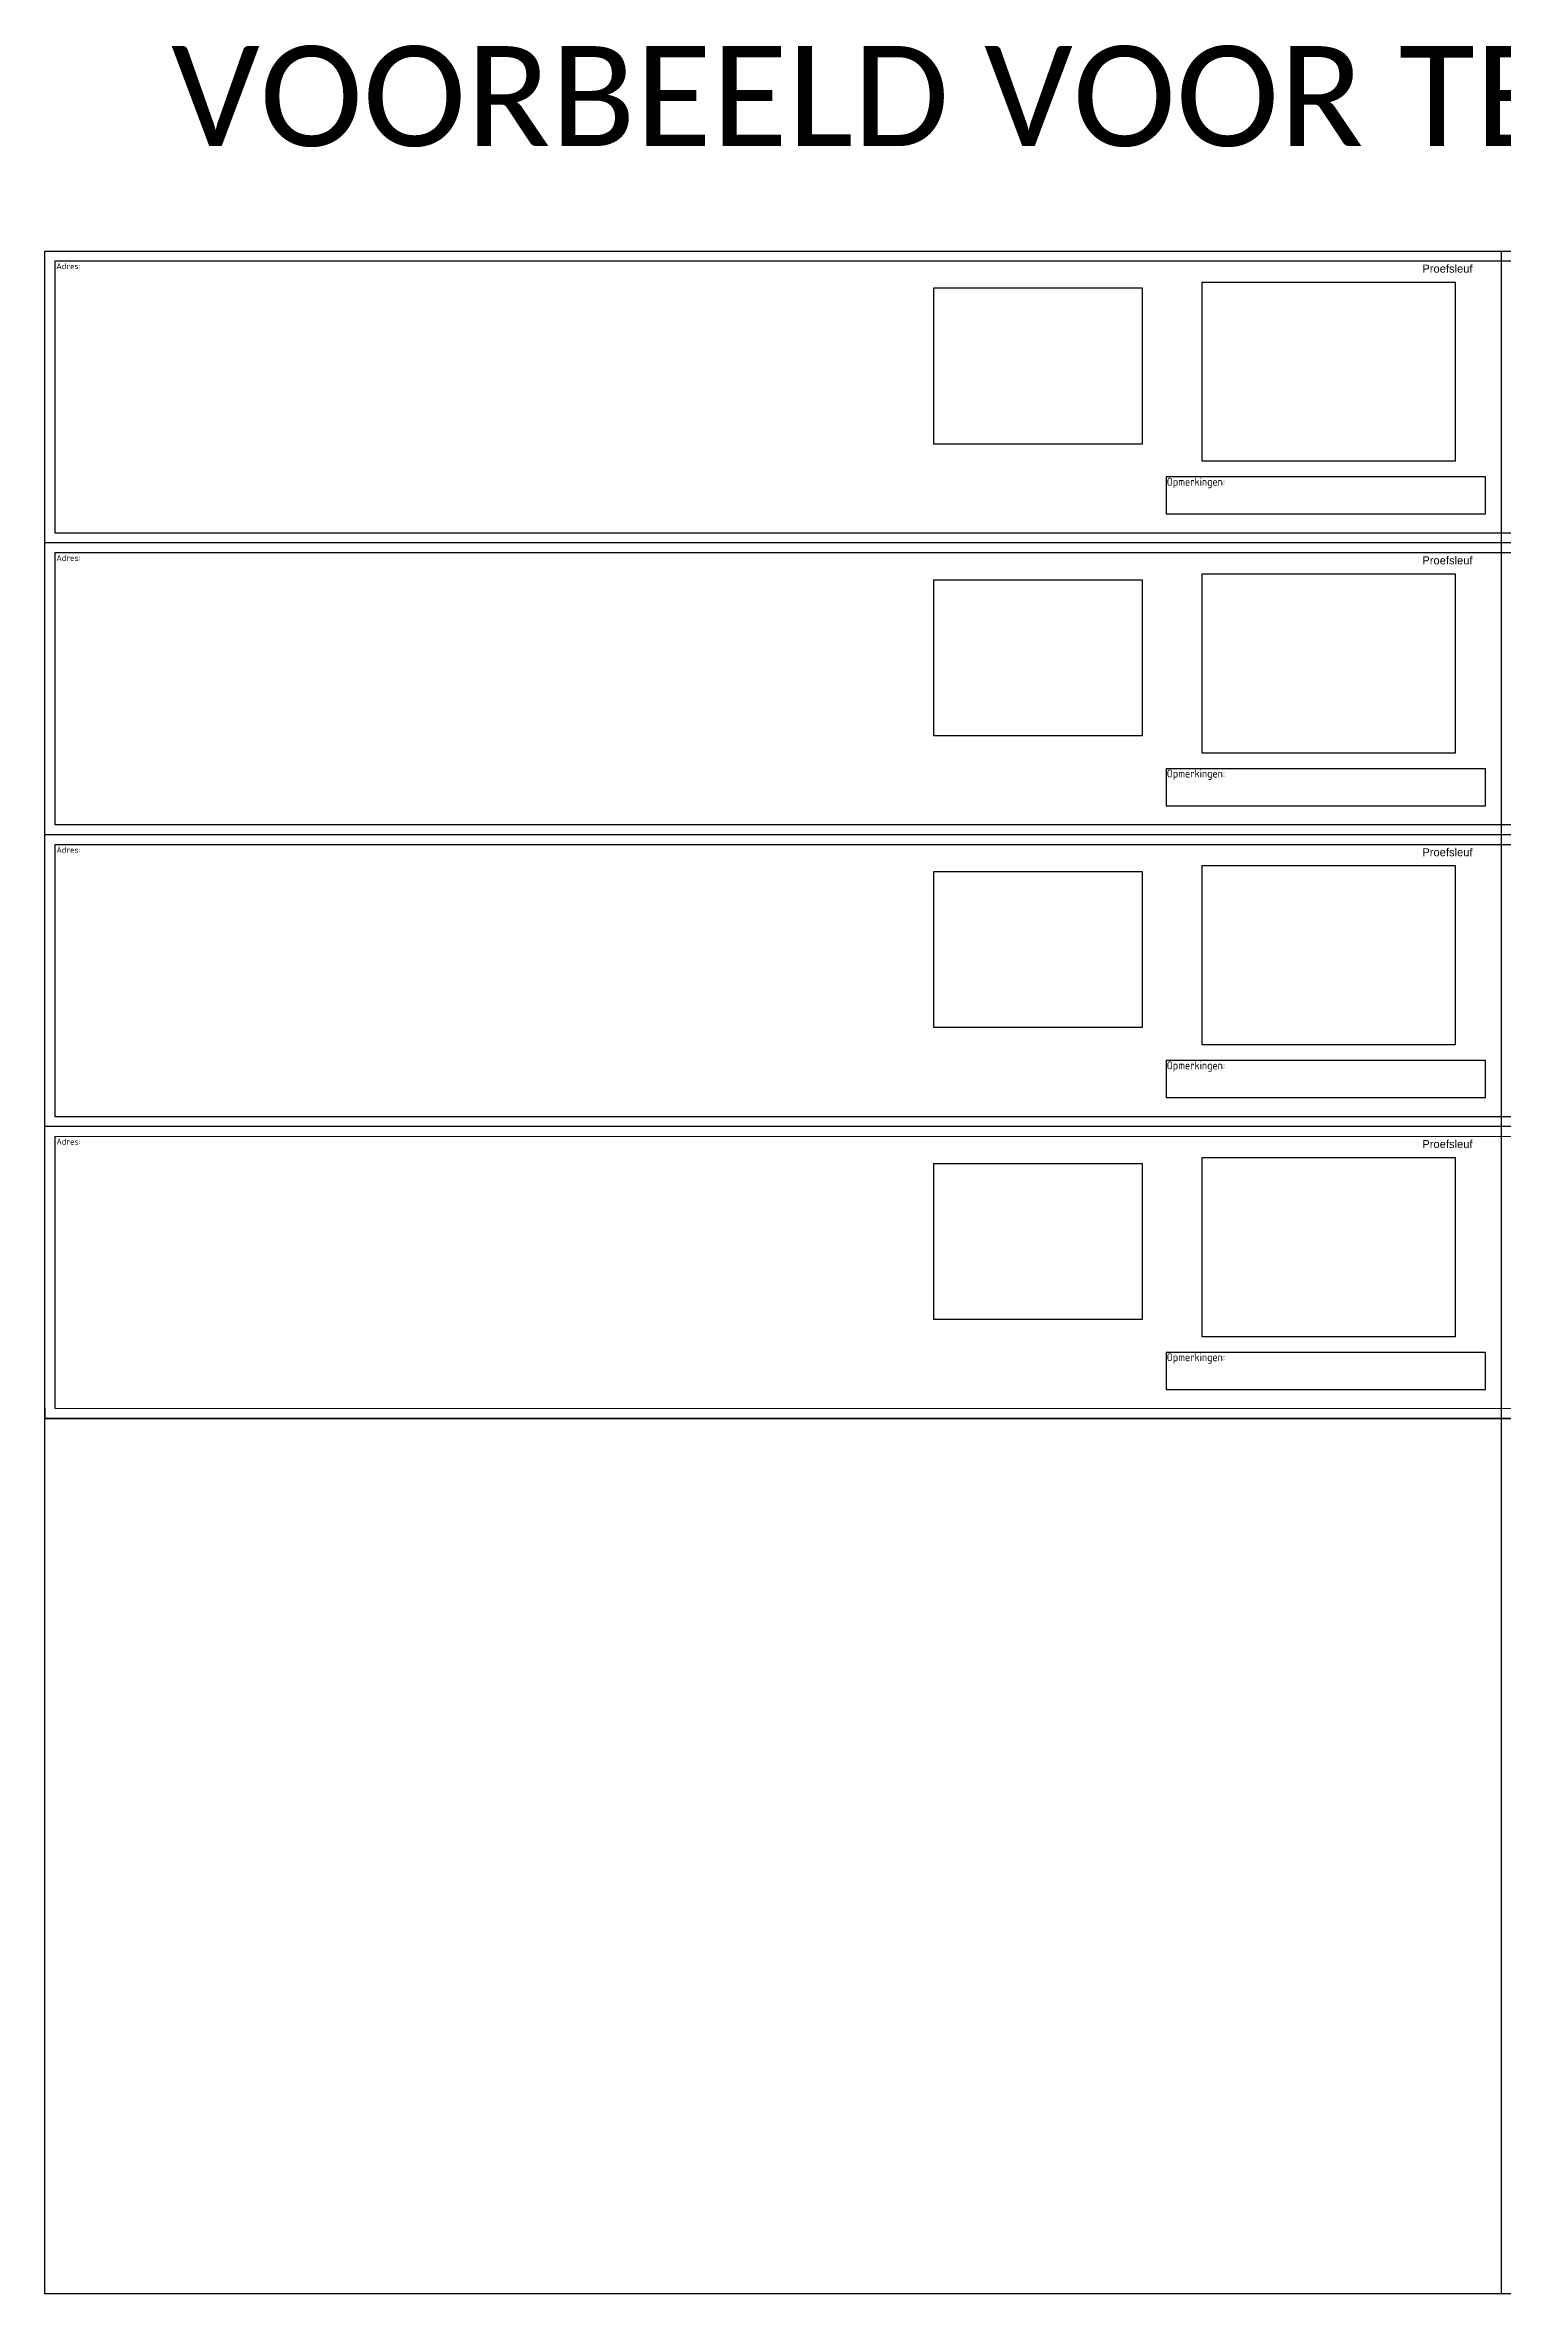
# Model space of a CAD drawing. Header units: metres. Extents: x 194652 to 194707, y 433581 to 433713.
# Drawn here: x 194678.06 to 194692.63, y 433690.22 to 433712.7 of the extents above; entities that cross this region are included whole.
import ezdxf
from ezdxf.enums import TextEntityAlignment as Align

# ---------------------------------------------------------------- set-up
doc = ezdxf.new("R2010")
doc.units = ezdxf.units.M
doc.linetypes.add('DASHEDX2', pattern=[38.1, 25.4, -12.7])
for name, color, linetype in [('Afbeelding_lijn', 8, 'DASHEDX2'), ('Hulplijn kader', 8, 'DASHEDX2'), ('KADER', 7, 'Continuous')]:
    doc.layers.add(name, color=color, linetype=linetype)
doc.styles.add('Arial', font='arial.ttf', dxfattribs={"height": 0.8})
doc.styles.add('HDB', font='isocp.shx', dxfattribs={"height": 1.25})
doc.styles.add('Legend', font='calibri.ttf')
doc.styles.get("Standard").update_dxf_attribs({"font": 'isocp.shx'})

msp = doc.modelspace()

# ---------------------------------------------------------------- linework, layer by layer
msp.add_lwpolyline([(194692.621, 433710.643), (194692.621, 433690.218)])
for points in [[(194689.27, 433708.015), (194692.465, 433708.015), (194692.465, 433708.385), (194689.27, 433708.385)], [(194689.27, 433705.098), (194692.465, 433705.098), (194692.465, 433705.468), (194689.27, 433705.468)], [(194689.27, 433702.18), (194692.465, 433702.18), (194692.465, 433702.55), (194689.27, 433702.55)], [(194689.27, 433699.262), (194692.465, 433699.262), (194692.465, 433699.631), (194689.27, 433699.631)]]:
    msp.add_lwpolyline(points, close=True)
at = {"layer": 'Afbeelding_lijn', "linetype": 'ByBlock'}
msp.add_line((194692.621, 433707.726), (194678.058, 433707.726), dxfattribs=at)
at = {"layer": 'Hulplijn kader', "linetype": 'Continuous'}
for p, q in [((194707.183, 433707.726), (194692.621, 433707.726)), ((194692.621, 433704.808), (194678.058, 433704.808)), ((194707.183, 433704.808), (194692.621, 433704.808)), ((194707.183, 433701.89), (194678.058, 433701.89)), ((194692.621, 433698.972), (194678.058, 433698.972))]:
    msp.add_line(p, q, dxfattribs=at)
at = {"layer": 'Hulplijn kader', "linetype": 'Continuous', "ltscale": 0.1}
for points in [[(194689.63, 433710.334), (194692.162, 433710.334), (194692.162, 433708.542), (194689.63, 433708.542)], [(194689.029, 433710.275), (194689.029, 433708.714), (194686.948, 433708.714), (194686.948, 433710.275)], [(194689.63, 433707.417), (194692.162, 433707.417), (194692.162, 433705.625), (194689.63, 433705.625)], [(194689.029, 433707.358), (194689.029, 433705.797), (194686.948, 433705.797), (194686.948, 433707.358)], [(194689.63, 433704.499), (194692.162, 433704.499), (194692.162, 433702.707), (194689.63, 433702.707)], [(194689.029, 433704.44), (194689.029, 433702.879), (194686.948, 433702.879), (194686.948, 433704.44)], [(194689.63, 433701.58), (194692.162, 433701.58), (194692.162, 433699.789), (194689.63, 433699.789)], [(194689.029, 433701.522), (194689.029, 433699.961), (194686.948, 433699.961), (194686.948, 433701.522)]]:
    msp.add_lwpolyline(points, close=True, dxfattribs=at)
at = {"layer": 'KADER'}
for points in [[(194678.058, 433710.643), (194707.183, 433710.643), (194707.183, 433698.972), (194692.621, 433698.972), (194692.621, 433698.972), (194678.058, 433698.972), (194678.058, 433710.643)], [(194707.183, 433701.89), (194707.183, 433692.28), (194702.609, 433692.28), (194702.609, 433690.218), (194678.058, 433690.218), (194678.058, 433698.872), (194678.058, 433699.077), (194678.058, 433698.972), (194707.183, 433698.972)]]:
    msp.add_lwpolyline(points, close=True, dxfattribs=at)
at = {"layer": 'KADER', "linetype": 'ByBlock'}
for points in [[(194678.158, 433707.826), (194707.083, 433707.826), (194707.083, 433710.543), (194678.158, 433710.543)], [(194678.158, 433704.909), (194707.083, 433704.909), (194707.083, 433707.626), (194678.158, 433707.626)], [(194678.158, 433701.991), (194707.083, 433701.991), (194707.083, 433704.708), (194678.158, 433704.708)], [(194678.158, 433699.073), (194707.083, 433699.072), (194707.083, 433701.789), (194678.158, 433701.79)]]:
    msp.add_lwpolyline(points, close=True, dxfattribs=at)

# ---------------------------------------------------------------- texts
at = {"style": 'Legend'}
msp.add_text('VOORBEELD VOOR TE GROTE PROEFSLEUF', height=1, dxfattribs=at).set_placement((194679.321, 433711.693))
at = {"char_height": 0.08, "attachment_point": 1}
for insert in [(194689.276, 433708.377), (194689.276, 433705.46), (194689.276, 433702.542), (194689.276, 433699.624)]:
    msp.add_mtext_dynamic_manual_height_columns('Opmerkingen:', width=3.18182, gutter_width=9.375, heights=[0.357], dxfattribs=dict(at, insert=insert))
at = {"layer": 'KADER', "style": 'Arial'}
for s, p in [('Proefsleuf', (194691.832, 433710.508)), ('Proefsleuf', (194691.832, 433707.591)), ('Proefsleuf', (194691.832, 433704.673)), ('Proefsleuf ', (194691.832, 433701.755))]:
    msp.add_text(s, height=0.08, dxfattribs=at).set_placement(p, align=Align.TOP_LEFT)
at = {"layer": 'KADER', "char_height": 0.06, "attachment_point": 1, "style": 'HDB'}
for insert in [(194678.172, 433710.523), (194678.172, 433707.605), (194678.172, 433704.687), (194678.172, 433701.769)]:
    msp.add_mtext_dynamic_manual_height_columns('Adres: ', width=0.77357, gutter_width=6.25, heights=[0], dxfattribs=dict(at, insert=insert))

doc.saveas('drawing.dxf')
